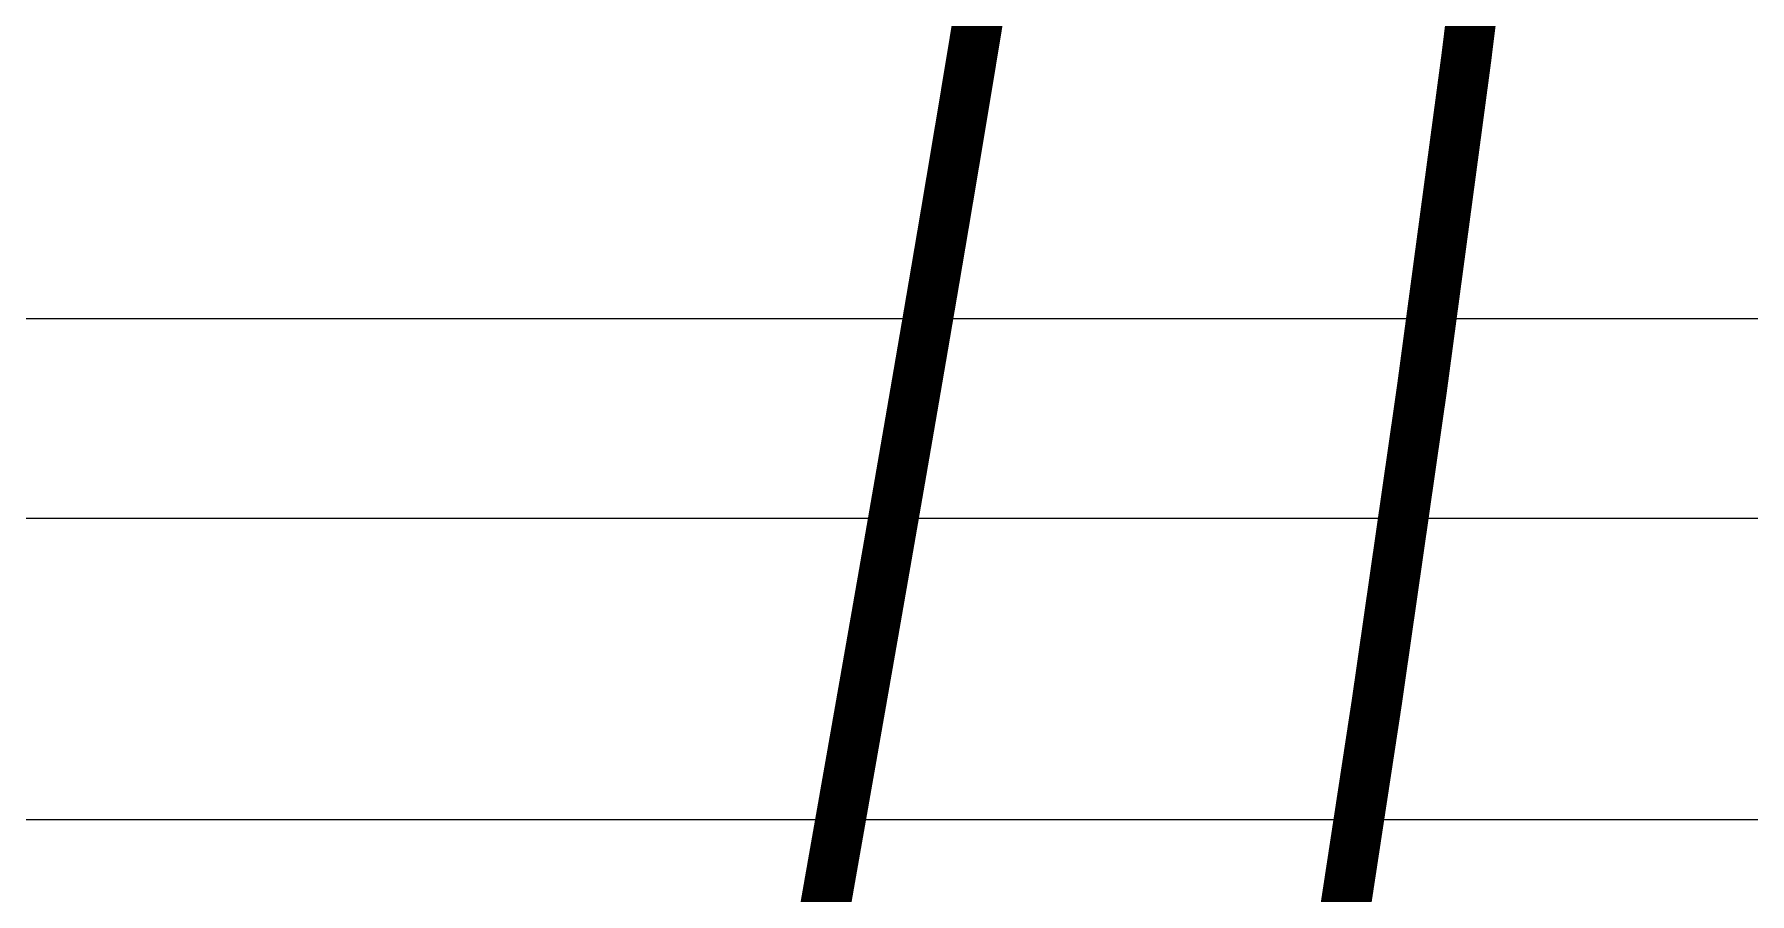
# Model space of a CAD drawing. Header units: inches. Extents: x -300 to 516, y -297 to 231.
# Drawn here: x -26.266 to -21.996, y -175.23 to -173.093 of the extents above; entities that cross this region are included whole.
import ezdxf

# ---------------------------------------------------------------- set-up
doc = ezdxf.new("R2010")
doc.units = ezdxf.units.IN
doc.header["$LTSCALE"] = 24
doc.header["$MEASUREMENT"] = 0
doc.layers.add('EXTERIOR ELEC EQUIP', color=190, linetype='Continuous')
doc.layers.add('EXTERIOR PLUMB EQUIP', color=4, linetype='Continuous')

msp = doc.modelspace()

# ---------------------------------------------------------------- linework, layer by layer
at = {"layer": 'EXTERIOR ELEC EQUIP', "const_width": 0.125}
msp.add_lwpolyline([(-22.12849, -167.2981), (-22.16409, -167.82911), (-22.23281, -168.71192), (-22.31167, -169.61206), (-22.39936, -170.51809), (-22.49454, -171.41853), (-22.5959, -172.30193), (-22.7021, -173.15682), (-22.81191, -173.97418), (-22.92437, -174.75467), (-23.03858, -175.50136), (-23.15368, -176.21735), (-23.26878, -176.90572), (-23.383, -177.56956), (-23.49546, -178.21194), (-23.60526, -179.02346), (-23.71181, -179.63201)], dxfattribs=at)
at = {"layer": 'EXTERIOR ELEC EQUIP', "color": 60, "const_width": 0.125}
msp.add_lwpolyline([(-24.30245, -175.2932), (-24.30214, -175.29144), (-24.30183, -175.28968), (-24.30152, -175.28793), (-24.30121, -175.28617), (-24.3009, -175.28442), (-24.30059, -175.28266), (-24.30028, -175.2809), (-24.29997, -175.27915), (-24.29966, -175.27739), (-24.29935, -175.27564), (-24.29904, -175.27388), (-24.29873, -175.27212), (-24.29842, -175.27037), (-24.29811, -175.26861), (-24.2978, -175.26685), (-24.29749, -175.2651), (-24.29718, -175.26334), (-24.29687, -175.26159), (-24.29656, -175.25983), (-24.29625, -175.25807), (-24.29594, -175.25632), (-24.29563, -175.25456), (-24.29532, -175.2528), (-24.29501, -175.25105), (-24.2947, -175.24929), (-24.29439, -175.24753), (-24.29408, -175.24578), (-24.29377, -175.24402), (-24.29346, -175.24226), (-24.29315, -175.24051), (-24.29284, -175.23875), (-24.29253, -175.23699), (-24.29222, -175.23524), (-24.29191, -175.23348), (-24.2916, -175.23172), (-24.29129, -175.22997), (-24.29098, -175.22821), (-24.29067, -175.22645), (-24.29036, -175.2247), (-24.29005, -175.22294), (-24.28974, -175.22118), (-24.28943, -175.21942), (-24.28912, -175.21767), (-24.28881, -175.21591), (-24.2885, -175.21415), (-24.28819, -175.2124), (-24.28788, -175.21064), (-24.28757, -175.20888), (-24.28726, -175.20712), (-24.28695, -175.20537), (-24.28664, -175.20361), (-24.28633, -175.20185), (-24.28602, -175.20009), (-24.28571, -175.19834), (-24.2854, -175.19658), (-24.28509, -175.19482), (-24.28478, -175.19306), (-24.28447, -175.19131), (-24.28416, -175.18955), (-24.28385, -175.18779), (-24.28354, -175.18603), (-24.28323, -175.18428), (-24.28292, -175.18252), (-24.28261, -175.18076), (-24.2823, -175.179), (-24.28199, -175.17725), (-24.28167, -175.17549), (-24.28136, -175.17373), (-24.28105, -175.17197), (-24.28074, -175.17021), (-24.28043, -175.16846), (-24.28012, -175.1667), (-24.27981, -175.16494), (-24.2795, -175.16318), (-24.27919, -175.16143), (-24.27888, -175.15967), (-24.27857, -175.15791), (-24.27826, -175.15615), (-24.27795, -175.15439), (-24.27764, -175.15263), (-24.27733, -175.15088), (-24.27702, -175.14912), (-24.27671, -175.14736), (-24.2764, -175.1456), (-24.27609, -175.14384), (-24.27578, -175.14209), (-24.27547, -175.14033), (-24.27516, -175.13857), (-24.27485, -175.13681), (-24.27454, -175.13505), (-24.27423, -175.13329), (-24.27392, -175.13154), (-24.27361, -175.12978), (-24.2733, -175.12802), (-24.27299, -175.12626), (-24.27268, -175.1245), (-24.27237, -175.12274), (-24.27206, -175.12098), (-24.27175, -175.11923), (-24.27144, -175.11747), (-24.27113, -175.11571), (-24.27082, -175.11395), (-24.27051, -175.11219), (-24.2702, -175.11043), (-24.26989, -175.10867), (-24.26958, -175.10691), (-24.26927, -175.10516), (-24.26896, -175.1034), (-24.26865, -175.10164), (-24.26834, -175.09988), (-24.26803, -175.09812), (-24.26772, -175.09636), (-24.26741, -175.0946), (-24.2671, -175.09284), (-24.26679, -175.09108), (-24.26648, -175.08933), (-24.26617, -175.08757), (-24.26585, -175.08581), (-24.26554, -175.08405), (-24.26523, -175.08229), (-24.26492, -175.08053), (-24.26461, -175.07877), (-24.2643, -175.07701), (-24.26399, -175.07525), (-24.26368, -175.07349), (-24.26337, -175.07173), (-24.26306, -175.06997), (-24.26275, -175.06821), (-24.26244, -175.06646), (-24.26213, -175.0647), (-24.26182, -175.06294), (-24.26151, -175.06118), (-24.2612, -175.05942), (-24.26089, -175.05766), (-24.26058, -175.0559), (-24.26027, -175.05414), (-24.25996, -175.05238), (-24.25965, -175.05062), (-24.25934, -175.04886), (-24.25903, -175.0471), (-24.25872, -175.04534), (-24.25841, -175.04358), (-24.2581, -175.04182), (-24.25779, -175.04006), (-24.25748, -175.0383), (-24.25717, -175.03654), (-24.25686, -175.03478), (-24.25655, -175.03302), (-24.25624, -175.03126), (-24.25593, -175.0295), (-24.25562, -175.02774), (-24.25531, -175.02598), (-24.255, -175.02422), (-24.25469, -175.02246), (-24.25437, -175.0207), (-24.25406, -175.01894), (-24.25375, -175.01718), (-24.25344, -175.01542), (-24.25313, -175.01366), (-24.25282, -175.0119), (-24.25251, -175.01014), (-24.2522, -175.00838), (-24.25189, -175.00662), (-24.25158, -175.00486), (-24.25127, -175.0031), (-24.25096, -175.00134), (-24.25065, -174.99958), (-24.25034, -174.99782), (-24.25003, -174.99606), (-24.24972, -174.9943), (-24.24941, -174.99254), (-24.2491, -174.99078), (-24.24879, -174.98902), (-24.24848, -174.98726), (-24.24817, -174.9855), (-24.24786, -174.98373), (-24.24755, -174.98197), (-24.24724, -174.98021), (-24.24693, -174.97845), (-24.24662, -174.97669), (-24.24631, -174.97493), (-24.246, -174.97317), (-24.24569, -174.97141), (-24.24538, -174.96965), (-24.24507, -174.96789), (-24.24476, -174.96613), (-24.24445, -174.96437), (-24.24414, -174.96261), (-24.24383, -174.96084), (-24.24352, -174.95908), (-24.2432, -174.95732), (-24.24289, -174.95556), (-24.24258, -174.9538), (-24.24227, -174.95204), (-24.24196, -174.95028), (-24.24165, -174.94852), (-24.24134, -174.94676), (-24.24103, -174.945), (-24.24072, -174.94323), (-24.24041, -174.94147), (-24.2401, -174.93971), (-24.23979, -174.93795), (-24.23948, -174.93619), (-24.23917, -174.93443), (-24.23886, -174.93267), (-24.23855, -174.93091), (-24.23824, -174.92914), (-24.23793, -174.92738), (-24.23762, -174.92562), (-24.23731, -174.92386), (-24.237, -174.9221), (-24.23669, -174.92034), (-24.23638, -174.91858), (-24.23607, -174.91681), (-24.23576, -174.91505), (-24.23545, -174.91329), (-24.23514, -174.91153), (-24.23483, -174.90977), (-24.23452, -174.90801), (-24.23421, -174.90625), (-24.2339, -174.90448), (-24.23359, -174.90272), (-24.23328, -174.90096), (-24.23297, -174.8992), (-24.23266, -174.89744), (-24.23235, -174.89568), (-24.23204, -174.89391), (-24.23173, -174.89215), (-24.23142, -174.89039), (-24.23111, -174.88863), (-24.23079, -174.88687), (-24.23048, -174.8851), (-24.23017, -174.88334), (-24.22986, -174.88158), (-24.22955, -174.87982), (-24.22924, -174.87806), (-24.22893, -174.87629), (-24.22862, -174.87453), (-24.22831, -174.87277), (-24.228, -174.87101), (-24.22769, -174.86925), (-24.22738, -174.86748), (-24.22707, -174.86572), (-24.22676, -174.86396), (-24.22645, -174.8622), (-24.22614, -174.86043), (-24.22583, -174.85867), (-24.22552, -174.85691), (-24.22521, -174.85515), (-24.2249, -174.85339), (-24.22459, -174.85162), (-24.22428, -174.84986), (-24.22397, -174.8481), (-24.22366, -174.84634), (-24.22335, -174.84457), (-24.22304, -174.84281), (-24.22273, -174.84105), (-24.22242, -174.83929), (-24.22211, -174.83752), (-24.2218, -174.83576), (-24.22149, -174.834), (-24.22118, -174.83224), (-24.22087, -174.83047), (-24.22056, -174.82871), (-24.22025, -174.82695), (-24.21994, -174.82519), (-24.21963, -174.82342), (-24.21932, -174.82166), (-24.21901, -174.8199), (-24.2187, -174.81813), (-24.21839, -174.81637), (-24.21808, -174.81461), (-24.21777, -174.81285), (-24.21746, -174.81108), (-24.21715, -174.80932), (-24.21684, -174.80756), (-24.21653, -174.80579), (-24.21622, -174.80403), (-24.21591, -174.80227), (-24.2156, -174.80051), (-24.21529, -174.79874), (-24.21498, -174.79698), (-24.21467, -174.79522), (-24.21436, -174.79345), (-24.21405, -174.79169), (-24.21374, -174.78993), (-24.21343, -174.78816), (-24.21312, -174.7864), (-24.21281, -174.78464), (-24.2125, -174.78287), (-24.21219, -174.78111), (-24.21188, -174.77935), (-24.21157, -174.77758), (-24.21126, -174.77582), (-24.21095, -174.77406), (-24.21064, -174.77229), (-24.21033, -174.77053), (-24.21002, -174.76877), (-24.20971, -174.767), (-24.2094, -174.76524), (-24.20909, -174.76348), (-24.20878, -174.76171), (-24.20847, -174.75995), (-24.20816, -174.75819), (-24.20785, -174.75642), (-24.20754, -174.75466), (-24.20723, -174.7529), (-24.20692, -174.75113), (-24.20661, -174.74937), (-24.2063, -174.74761), (-24.20599, -174.74584), (-24.20568, -174.74408), (-24.20537, -174.74232), (-24.20506, -174.74055), (-24.20475, -174.73879), (-24.20444, -174.73702), (-24.20413, -174.73526), (-24.20382, -174.7335), (-24.20351, -174.73173), (-24.2032, -174.72997), (-24.20289, -174.7282), (-24.20258, -174.72644), (-24.20227, -174.72468), (-24.20196, -174.72291), (-24.20165, -174.72115), (-24.20134, -174.71939), (-24.20103, -174.71762), (-24.20072, -174.71586), (-24.20041, -174.71409), (-24.2001, -174.71233), (-24.19979, -174.71057), (-24.19948, -174.7088), (-24.19917, -174.70704), (-24.19886, -174.70527), (-24.19855, -174.70351), (-24.19824, -174.70174), (-24.19793, -174.69998), (-24.19762, -174.69822), (-24.19731, -174.69645), (-24.197, -174.69469), (-24.19669, -174.69292), (-24.19638, -174.69116), (-24.19607, -174.68939), (-24.19576, -174.68763), (-24.19545, -174.68587), (-24.19514, -174.6841), (-24.19483, -174.68234), (-24.19452, -174.68057), (-24.19421, -174.67881), (-24.1939, -174.67704), (-24.19359, -174.67528), (-24.19328, -174.67352), (-24.19297, -174.67175), (-24.19266, -174.66999), (-24.19235, -174.66822), (-24.19204, -174.66646), (-24.19173, -174.66469), (-24.19142, -174.66293), (-24.19112, -174.66116), (-24.19081, -174.6594), (-24.1905, -174.65763), (-24.19019, -174.65587), (-24.18988, -174.6541), (-24.18957, -174.65234), (-24.18926, -174.65057), (-24.18895, -174.64881), (-24.18864, -174.64705), (-24.18833, -174.64528), (-24.18802, -174.64352), (-24.18771, -174.64175), (-24.1874, -174.63999), (-24.18709, -174.63822), (-24.18678, -174.63646), (-24.18647, -174.63469), (-24.18616, -174.63293), (-24.18585, -174.63116), (-24.18554, -174.6294), (-24.18523, -174.62763), (-24.18492, -174.62587), (-24.18461, -174.6241), (-24.1843, -174.62234), (-24.18399, -174.62057), (-24.18368, -174.61881), (-24.18337, -174.61704), (-24.18307, -174.61528), (-24.18276, -174.61351), (-24.18245, -174.61175), (-24.18214, -174.60998), (-24.18183, -174.60822), (-24.18152, -174.60645), (-24.18121, -174.60468), (-24.1809, -174.60292), (-24.18059, -174.60115), (-24.18028, -174.59939), (-24.17997, -174.59762), (-24.17966, -174.59586), (-24.17935, -174.59409), (-24.17904, -174.59233), (-24.17873, -174.59056), (-24.17842, -174.5888), (-24.17811, -174.58703), (-24.1778, -174.58527), (-24.17749, -174.5835), (-24.17719, -174.58173), (-24.17688, -174.57997), (-24.17657, -174.5782), (-24.17626, -174.57644), (-24.17595, -174.57467), (-24.17564, -174.57291), (-24.17533, -174.57114), (-24.17502, -174.56938), (-24.17471, -174.56761), (-24.1744, -174.56584), (-24.17409, -174.56408), (-24.17378, -174.56231), (-24.17347, -174.56055), (-24.17316, -174.55878), (-24.17285, -174.55702), (-24.17255, -174.55525), (-24.17224, -174.55348), (-24.17193, -174.55172), (-24.17162, -174.54995), (-24.17131, -174.54819), (-24.171, -174.54642), (-24.17069, -174.54466), (-24.17038, -174.54289), (-24.17007, -174.54112), (-24.16976, -174.53936), (-24.16945, -174.53759), (-24.16914, -174.53583), (-24.16883, -174.53406), (-24.16853, -174.53229), (-24.16822, -174.53053), (-24.16791, -174.52876), (-24.1676, -174.527), (-24.16729, -174.52523), (-24.16698, -174.52346), (-24.16667, -174.5217), (-24.16636, -174.51993), (-24.16605, -174.51817), (-24.16574, -174.5164), (-24.16543, -174.51463), (-24.16512, -174.51287), (-24.16482, -174.5111), (-24.16451, -174.50933), (-24.1642, -174.50757), (-24.16389, -174.5058), (-24.16358, -174.50404), (-24.16327, -174.50227), (-24.16296, -174.5005), (-24.16265, -174.49874), (-24.16234, -174.49697), (-24.16203, -174.4952), (-24.16173, -174.49344), (-24.16142, -174.49167), (-24.16111, -174.4899), (-24.1608, -174.48814), (-24.16049, -174.48637), (-24.16018, -174.48461), (-24.15987, -174.48284), (-24.15956, -174.48107), (-24.15925, -174.47931), (-24.15895, -174.47754), (-24.15864, -174.47577), (-24.15833, -174.47401), (-24.15802, -174.47224), (-24.15771, -174.47047), (-24.1574, -174.46871), (-24.15709, -174.46694), (-24.15678, -174.46517), (-24.15647, -174.46341), (-24.15617, -174.46164), (-24.15586, -174.45987), (-24.15555, -174.45811), (-24.15524, -174.45634), (-24.15493, -174.45457), (-24.15462, -174.45281), (-24.15431, -174.45104), (-24.154, -174.44927), (-24.1537, -174.44751), (-24.15339, -174.44574), (-24.15308, -174.44397), (-24.15277, -174.4422), (-24.15246, -174.44044), (-24.15215, -174.43867), (-24.15184, -174.4369), (-24.15153, -174.43514), (-24.15123, -174.43337), (-24.15092, -174.4316), (-24.15061, -174.42984), (-24.1503, -174.42807), (-24.14999, -174.4263), (-24.14968, -174.42454), (-24.14937, -174.42277), (-24.14907, -174.421), (-24.14876, -174.41923), (-24.14845, -174.41747), (-24.14814, -174.4157), (-24.14783, -174.41393), (-24.14752, -174.41217), (-24.14721, -174.4104), (-24.14691, -174.40863), (-24.1466, -174.40686), (-24.14629, -174.4051), (-24.14598, -174.40333), (-24.14567, -174.40156), (-24.14536, -174.3998), (-24.14505, -174.39803), (-24.14475, -174.39626), (-24.14444, -174.39449), (-24.14413, -174.39273), (-24.14382, -174.39096), (-24.14351, -174.38919), (-24.1432, -174.38742), (-24.1429, -174.38566), (-24.14259, -174.38389), (-24.14228, -174.38212), (-24.14197, -174.38035), (-24.14166, -174.37859), (-24.14135, -174.37682), (-24.14105, -174.37505), (-24.14074, -174.37328), (-24.14043, -174.37152), (-24.14012, -174.36975), (-24.13981, -174.36798), (-24.1395, -174.36621), (-24.1392, -174.36445), (-24.13889, -174.36268), (-24.13858, -174.36091), (-24.13827, -174.35914), (-24.13796, -174.35738), (-24.13765, -174.35561), (-24.13735, -174.35384), (-24.13704, -174.35207), (-24.13673, -174.35031), (-24.13642, -174.34854), (-24.13611, -174.34677), (-24.13581, -174.345), (-24.1355, -174.34323), (-24.13519, -174.34147), (-24.13488, -174.3397), (-24.13457, -174.33793), (-24.13427, -174.33616), (-24.13396, -174.3344), (-24.13365, -174.33263), (-24.13334, -174.33086), (-24.13303, -174.32909), (-24.13273, -174.32732), (-24.13242, -174.32556), (-24.13211, -174.32379), (-24.1318, -174.32202), (-24.13149, -174.32025), (-24.13119, -174.31848), (-24.13088, -174.31672), (-24.13057, -174.31495), (-24.13026, -174.31318), (-24.12995, -174.31141), (-24.12965, -174.30964), (-24.12934, -174.30788), (-24.12903, -174.30611), (-24.12872, -174.30434), (-24.12841, -174.30257), (-24.12811, -174.3008), (-24.1278, -174.29904), (-24.12749, -174.29727), (-24.12718, -174.2955), (-24.12688, -174.29373), (-24.12657, -174.29196), (-24.12626, -174.29019), (-24.12595, -174.28843), (-24.12564, -174.28666), (-24.12534, -174.28489), (-24.12503, -174.28312), (-24.12472, -174.28135), (-24.12441, -174.27959), (-24.12411, -174.27782), (-24.1238, -174.27605), (-24.12349, -174.27428), (-24.12318, -174.27251), (-24.12288, -174.27074), (-24.12257, -174.26898), (-24.12226, -174.26721), (-24.12195, -174.26544), (-24.12165, -174.26367), (-24.12134, -174.2619), (-24.12103, -174.26013), (-24.12072, -174.25836), (-24.12042, -174.2566), (-24.12011, -174.25483), (-24.1198, -174.25306), (-24.11949, -174.25129), (-24.11919, -174.24952), (-24.11888, -174.24775), (-24.11857, -174.24599), (-24.11826, -174.24422), (-24.11796, -174.24245), (-24.11765, -174.24068), (-24.11734, -174.23891), (-24.11703, -174.23714), (-24.11673, -174.23537), (-24.11642, -174.2336), (-24.11611, -174.23184), (-24.1158, -174.23007), (-24.1155, -174.2283), (-24.11519, -174.22653), (-24.11488, -174.22476), (-24.11458, -174.22299), (-24.11427, -174.22122), (-24.11396, -174.21946), (-24.11365, -174.21769), (-24.11335, -174.21592), (-24.11304, -174.21415), (-24.11273, -174.21238), (-24.11243, -174.21061), (-24.11212, -174.20884), (-24.11181, -174.20707), (-24.1115, -174.2053), (-24.1112, -174.20354), (-24.11089, -174.20177), (-24.11058, -174.2), (-24.11028, -174.19823), (-24.10997, -174.19646), (-24.10966, -174.19469), (-24.10935, -174.19292), (-24.10905, -174.19115), (-24.10874, -174.18938), (-24.10843, -174.18762), (-24.10813, -174.18585), (-24.10782, -174.18408), (-24.10751, -174.18231), (-24.10721, -174.18054), (-24.1069, -174.17877), (-24.10659, -174.177), (-24.10628, -174.17523), (-24.10598, -174.17346), (-24.10567, -174.17169), (-24.10536, -174.16993), (-24.10506, -174.16816), (-24.10475, -174.16639), (-24.10444, -174.16462), (-24.10414, -174.16285), (-24.10383, -174.16108), (-24.10352, -174.15931), (-24.10322, -174.15754), (-24.10291, -174.15577), (-24.1026, -174.154), (-24.1023, -174.15223), (-24.10199, -174.15046), (-24.10168, -174.14869), (-24.10138, -174.14693), (-24.10107, -174.14516), (-24.10076, -174.14339), (-24.10046, -174.14162), (-24.10015, -174.13985), (-24.09984, -174.13808), (-24.09954, -174.13631), (-24.09923, -174.13454), (-24.09892, -174.13277), (-24.09862, -174.131), (-24.09831, -174.12923), (-24.09801, -174.12746), (-24.0977, -174.12569), (-24.09739, -174.12392), (-24.09709, -174.12215), (-24.09678, -174.12038), (-24.09647, -174.11862), (-24.09617, -174.11685), (-24.09586, -174.11508), (-24.09555, -174.11331), (-24.09525, -174.11154), (-24.09494, -174.10977), (-24.09464, -174.108), (-24.09433, -174.10623), (-24.09402, -174.10446), (-24.09372, -174.10269), (-24.09341, -174.10092), (-24.0931, -174.09915), (-24.0928, -174.09738), (-24.09249, -174.09561), (-24.09219, -174.09384), (-24.09188, -174.09207), (-24.09157, -174.0903), (-24.09127, -174.08853), (-24.09096, -174.08676), (-24.09065, -174.08499), (-24.09035, -174.08322), (-24.09004, -174.08145), (-24.08974, -174.07968), (-24.08943, -174.07791), (-24.08912, -174.07614), (-24.08882, -174.07438), (-24.08851, -174.07261), (-24.08821, -174.07084), (-24.0879, -174.06907), (-24.0876, -174.0673), (-24.08729, -174.06553), (-24.08698, -174.06376), (-24.08668, -174.06199), (-24.08637, -174.06022), (-24.08607, -174.05845), (-24.08576, -174.05668), (-24.08545, -174.05491), (-24.08515, -174.05314), (-24.08484, -174.05137), (-24.08454, -174.0496), (-24.08423, -174.04783), (-24.08393, -174.04606), (-24.08362, -174.04429), (-24.08331, -174.04252), (-24.08301, -174.04075), (-24.0827, -174.03898), (-24.0824, -174.03721), (-24.08209, -174.03544), (-24.08179, -174.03367), (-24.08148, -174.0319), (-24.08117, -174.03013), (-24.08087, -174.02836), (-24.08056, -174.02659), (-24.08026, -174.02482), (-24.07995, -174.02305), (-24.07965, -174.02128), (-24.07934, -174.01951), (-24.07904, -174.01774), (-24.07873, -174.01597), (-24.07843, -174.0142), (-24.07812, -174.01243), (-24.07781, -174.01066), (-24.07751, -174.00889), (-24.0772, -174.00712), (-24.0769, -174.00535), (-24.07659, -174.00358), (-24.07629, -174.00181), (-24.07598, -174.00004), (-24.07568, -173.99827), (-24.07537, -173.9965), (-24.07507, -173.99473), (-24.07476, -173.99295), (-24.07446, -173.99118), (-24.07415, -173.98941), (-24.07385, -173.98764), (-24.07354, -173.98587), (-24.07324, -173.9841), (-24.07293, -173.98233), (-24.07263, -173.98056), (-24.07232, -173.97879), (-24.07202, -173.97702), (-24.07171, -173.97525), (-24.07141, -173.97348), (-24.0711, -173.97171), (-24.0708, -173.96994), (-24.07049, -173.96817), (-24.07019, -173.9664), (-24.06988, -173.96463), (-24.06958, -173.96286), (-24.06927, -173.96109), (-24.06897, -173.95932), (-24.06866, -173.95755), (-24.06836, -173.95578), (-24.06805, -173.95401), (-24.06775, -173.95224), (-24.06744, -173.95047), (-24.06714, -173.9487), (-24.06683, -173.94693), (-24.06653, -173.94515), (-24.06622, -173.94338), (-24.06592, -173.94161), (-24.06561, -173.93984), (-24.06531, -173.93807), (-24.065, -173.9363), (-24.0647, -173.93453), (-24.0644, -173.93276), (-24.06409, -173.93099), (-24.06379, -173.92922), (-24.06348, -173.92745), (-24.06318, -173.92568), (-24.06287, -173.92391), (-24.06257, -173.92214), (-24.06226, -173.92037), (-24.06196, -173.9186), (-24.06166, -173.91683), (-24.06135, -173.91506), (-24.06105, -173.91328), (-24.06074, -173.91151), (-24.06044, -173.90974), (-24.06013, -173.90797), (-24.05983, -173.9062), (-24.05953, -173.90443), (-24.05922, -173.90266), (-24.05892, -173.90089), (-24.05861, -173.89912), (-24.05831, -173.89735), (-24.058, -173.89558), (-24.0577, -173.89381), (-24.0574, -173.89204), (-24.05709, -173.89027), (-24.05679, -173.88849), (-24.05648, -173.88672), (-24.05618, -173.88495), (-24.05588, -173.88318), (-24.05557, -173.88141), (-24.05527, -173.87964), (-24.05496, -173.87787), (-24.05466, -173.8761), (-24.05436, -173.87433), (-24.05405, -173.87256), (-24.05375, -173.87079), (-24.05344, -173.86902), (-24.05314, -173.86724), (-24.05284, -173.86547), (-24.05253, -173.8637), (-24.05223, -173.86193), (-24.05192, -173.86016), (-24.05162, -173.85839), (-24.05132, -173.85662), (-24.05101, -173.85485), (-24.05071, -173.85308), (-24.05041, -173.85131), (-24.0501, -173.84954), (-24.0498, -173.84776), (-24.0495, -173.84599), (-24.04919, -173.84422), (-24.04889, -173.84245), (-24.04858, -173.84068), (-24.04828, -173.83891), (-24.04798, -173.83714), (-24.04767, -173.83537), (-24.04737, -173.8336), (-24.04707, -173.83183), (-24.04676, -173.83005), (-24.04646, -173.82828), (-24.04616, -173.82651), (-24.04585, -173.82474), (-24.04555, -173.82297), (-24.04525, -173.8212), (-24.04494, -173.81943), (-24.04464, -173.81766), (-24.04434, -173.81589), (-24.04403, -173.81411), (-24.04373, -173.81234), (-24.04343, -173.81057), (-24.04312, -173.8088), (-24.04282, -173.80703), (-24.04252, -173.80526), (-24.04221, -173.80349), (-24.04191, -173.80172), (-24.04161, -173.79995), (-24.04131, -173.79817), (-24.041, -173.7964), (-24.0407, -173.79463), (-24.0404, -173.79286), (-24.04009, -173.79109), (-24.03979, -173.78932), (-24.03949, -173.78755), (-24.03918, -173.78578), (-24.03888, -173.784), (-24.03858, -173.78223), (-24.03828, -173.78046), (-24.03797, -173.77869), (-24.03767, -173.77692), (-24.03737, -173.77515), (-24.03707, -173.77338), (-24.03676, -173.77161), (-24.03646, -173.76983), (-24.03616, -173.76806), (-24.03585, -173.76629), (-24.03555, -173.76452), (-24.03525, -173.76275), (-24.03495, -173.76098), (-24.03464, -173.75921), (-24.03434, -173.75744), (-24.03404, -173.75566), (-24.03374, -173.75389), (-24.03343, -173.75212), (-24.03313, -173.75035), (-24.03283, -173.74858), (-24.03253, -173.74681), (-24.03222, -173.74504), (-24.03192, -173.74326), (-24.03162, -173.74149), (-24.03132, -173.73972), (-24.03101, -173.73795), (-24.03071, -173.73618), (-24.03041, -173.73441), (-24.03011, -173.73264), (-24.02981, -173.73086), (-24.0295, -173.72909), (-24.0292, -173.72732), (-24.0289, -173.72555), (-24.0286, -173.72378), (-24.02829, -173.72201), (-24.02799, -173.72024), (-24.02769, -173.71846), (-24.02739, -173.71669), (-24.02709, -173.71492), (-24.02678, -173.71315), (-24.02648, -173.71138), (-24.02618, -173.70961), (-24.02588, -173.70784), (-24.02558, -173.70606), (-24.02527, -173.70429), (-24.02497, -173.70252), (-24.02467, -173.70075), (-24.02437, -173.69898), (-24.02407, -173.69721), (-24.02377, -173.69543), (-24.02346, -173.69366), (-24.02316, -173.69189), (-24.02286, -173.69012), (-24.02256, -173.68835), (-24.02226, -173.68658), (-24.02196, -173.68481), (-24.02165, -173.68303), (-24.02135, -173.68126), (-24.02105, -173.67949), (-24.02075, -173.67772), (-24.02045, -173.67595), (-24.02015, -173.67418), (-24.01984, -173.6724), (-24.01954, -173.67063), (-24.01924, -173.66886), (-24.01894, -173.66709), (-24.01864, -173.66532), (-24.01834, -173.66355), (-24.01804, -173.66177), (-24.01774, -173.66), (-24.01743, -173.65823), (-24.01713, -173.65646), (-24.01683, -173.65469), (-24.01653, -173.65292), (-24.01623, -173.65114), (-24.01593, -173.64937), (-24.01563, -173.6476), (-24.01533, -173.64583), (-24.01502, -173.64406), (-24.01472, -173.64229), (-24.01442, -173.64051), (-24.01412, -173.63874), (-24.01382, -173.63697), (-24.01352, -173.6352), (-24.01322, -173.63343), (-24.01292, -173.63166), (-24.01262, -173.62988), (-24.01232, -173.62811), (-24.01201, -173.62634), (-24.01171, -173.62457), (-24.01141, -173.6228), (-24.01111, -173.62103), (-24.01081, -173.61925), (-24.01051, -173.61748), (-24.01021, -173.61571), (-24.00991, -173.61394), (-24.00961, -173.61217), (-24.00931, -173.61039), (-24.00901, -173.60862), (-24.00871, -173.60685), (-24.00841, -173.60508), (-24.00811, -173.60331), (-24.00781, -173.60154), (-24.00751, -173.59976), (-24.0072, -173.59799), (-24.0069, -173.59622), (-24.0066, -173.59445), (-24.0063, -173.59268), (-24.006, -173.5909), (-24.0057, -173.58913), (-24.0054, -173.58736), (-24.0051, -173.58559), (-24.0048, -173.58382), (-24.0045, -173.58205), (-24.0042, -173.58027), (-24.0039, -173.5785), (-24.0036, -173.57673), (-24.0033, -173.57496), (-24.003, -173.57319), (-24.0027, -173.57141), (-24.0024, -173.56964), (-24.0021, -173.56787), (-24.0018, -173.5661), (-24.0015, -173.56433), (-24.0012, -173.56256), (-24.0009, -173.56078), (-24.0006, -173.55901), (-24.0003, -173.55724), (-24, -173.55547), (-23.9997, -173.5537), (-23.9994, -173.55192), (-23.9991, -173.55015), (-23.9988, -173.54838), (-23.9985, -173.54661), (-23.9982, -173.54484), (-23.9979, -173.54306), (-23.9976, -173.54129), (-23.9973, -173.53952), (-23.997, -173.53775), (-23.9967, -173.53598), (-23.9964, -173.5342), (-23.99611, -173.53243), (-23.99581, -173.53066), (-23.99551, -173.52889), (-23.99521, -173.52712), (-23.99491, -173.52534), (-23.99461, -173.52357), (-23.99431, -173.5218), (-23.99401, -173.52003), (-23.99371, -173.51826), (-23.99341, -173.51648), (-23.99311, -173.51471), (-23.99281, -173.51294), (-23.99251, -173.51117), (-23.99221, -173.5094), (-23.99191, -173.50763), (-23.99162, -173.50585), (-23.99132, -173.50408), (-23.99102, -173.50231), (-23.99072, -173.50054), (-23.99042, -173.49877), (-23.99012, -173.49699), (-23.98982, -173.49522), (-23.98952, -173.49345), (-23.98922, -173.49168), (-23.98892, -173.4899), (-23.98863, -173.48813), (-23.98833, -173.48636), (-23.98803, -173.48459), (-23.98773, -173.48282), (-23.98743, -173.48104), (-23.98713, -173.47927), (-23.98683, -173.4775), (-23.98653, -173.47573), (-23.98624, -173.47396), (-23.98594, -173.47218), (-23.98564, -173.47041), (-23.98534, -173.46864), (-23.98504, -173.46687), (-23.98474, -173.4651), (-23.98444, -173.46332), (-23.98415, -173.46155), (-23.98385, -173.45978), (-23.98355, -173.45801), (-23.98325, -173.45624), (-23.98295, -173.45446), (-23.98265, -173.45269), (-23.98236, -173.45092), (-23.98206, -173.44915), (-23.98176, -173.44738), (-23.98146, -173.4456), (-23.98116, -173.44383), (-23.98086, -173.44206), (-23.98057, -173.44029), (-23.98027, -173.43852), (-23.97997, -173.43674), (-23.97967, -173.43497), (-23.97937, -173.4332), (-23.97908, -173.43143), (-23.97878, -173.42966), (-23.97848, -173.42788), (-23.97818, -173.42611), (-23.97788, -173.42434), (-23.97759, -173.42257), (-23.97729, -173.42079), (-23.97699, -173.41902), (-23.97669, -173.41725), (-23.9764, -173.41548), (-23.9761, -173.41371), (-23.9758, -173.41193), (-23.9755, -173.41016), (-23.9752, -173.40839), (-23.97491, -173.40662), (-23.97461, -173.40485), (-23.97431, -173.40307), (-23.97401, -173.4013), (-23.97372, -173.39953), (-23.97342, -173.39776), (-23.97312, -173.39599), (-23.97282, -173.39421), (-23.97253, -173.39244), (-23.97223, -173.39067), (-23.97193, -173.3889), (-23.97164, -173.38712), (-23.97134, -173.38535), (-23.97104, -173.38358), (-23.97074, -173.38181), (-23.97045, -173.38004), (-23.97015, -173.37826), (-23.96985, -173.37649), (-23.96956, -173.37472), (-23.96926, -173.37295), (-23.96896, -173.37118), (-23.96866, -173.3694), (-23.96837, -173.36763), (-23.96807, -173.36586), (-23.96777, -173.36409), (-23.96748, -173.36231), (-23.96718, -173.36054), (-23.96688, -173.35877), (-23.96659, -173.357), (-23.96629, -173.35523), (-23.96599, -173.35345), (-23.9657, -173.35168), (-23.9654, -173.34991), (-23.9651, -173.34814), (-23.96481, -173.34637), (-23.96451, -173.34459), (-23.96421, -173.34282), (-23.96392, -173.34105), (-23.96362, -173.33928), (-23.96332, -173.3375), (-23.96303, -173.33573), (-23.96273, -173.33396), (-23.96243, -173.33219), (-23.96214, -173.33042), (-23.96184, -173.32864), (-23.96154, -173.32687), (-23.96125, -173.3251), (-23.96095, -173.32333), (-23.96066, -173.32156), (-23.96036, -173.31978), (-23.96006, -173.31801), (-23.95977, -173.31624), (-23.95947, -173.31447), (-23.95918, -173.31269), (-23.95888, -173.31092), (-23.95858, -173.30915), (-23.95829, -173.30738), (-23.95799, -173.30561), (-23.9577, -173.30383), (-23.9574, -173.30206), (-23.9571, -173.30029), (-23.95681, -173.29852), (-23.95651, -173.29675), (-23.95622, -173.29497), (-23.95592, -173.2932), (-23.95562, -173.29143), (-23.95533, -173.28966), (-23.95503, -173.28788), (-23.95474, -173.28611), (-23.95444, -173.28434), (-23.95415, -173.28257), (-23.95385, -173.2808), (-23.95356, -173.27902), (-23.95326, -173.27725), (-23.95296, -173.27548), (-23.95267, -173.27371), (-23.95237, -173.27194), (-23.95208, -173.27016), (-23.95178, -173.26839), (-23.95149, -173.26662), (-23.95119, -173.26485), (-23.9509, -173.26307), (-23.9506, -173.2613), (-23.95031, -173.25953), (-23.95001, -173.25776), (-23.94972, -173.25599), (-23.94942, -173.25421), (-23.94913, -173.25244), (-23.94883, -173.25067), (-23.94854, -173.2489), (-23.94824, -173.24713), (-23.94795, -173.24535), (-23.94765, -173.24358), (-23.94736, -173.24181), (-23.94706, -173.24004), (-23.94677, -173.23827), (-23.94647, -173.23649), (-23.94618, -173.23472), (-23.94588, -173.23295), (-23.94559, -173.23118), (-23.94529, -173.2294), (-23.945, -173.22763), (-23.9447, -173.22586), (-23.94441, -173.22409), (-23.94412, -173.22232), (-23.94382, -173.22054), (-23.94353, -173.21877), (-23.94323, -173.217), (-23.94294, -173.21523), (-23.94264, -173.21346), (-23.94235, -173.21168), (-23.94205, -173.20991), (-23.94176, -173.20814), (-23.94147, -173.20637), (-23.94117, -173.20459), (-23.94088, -173.20282), (-23.94058, -173.20105), (-23.94029, -173.19928), (-23.94, -173.19751), (-23.9397, -173.19573), (-23.93941, -173.19396), (-23.93911, -173.19219), (-23.93882, -173.19042), (-23.93853, -173.18865), (-23.93823, -173.18687), (-23.93794, -173.1851), (-23.93764, -173.18333), (-23.93735, -173.18156), (-23.93706, -173.17979), (-23.93676, -173.17801), (-23.93647, -173.17624), (-23.93618, -173.17447), (-23.93588, -173.1727), (-23.93559, -173.17093), (-23.93529, -173.16915), (-23.935, -173.16738), (-23.93471, -173.16561), (-23.93441, -173.16384), (-23.93412, -173.16207), (-23.93383, -173.16029), (-23.93353, -173.15852), (-23.93324, -173.15675), (-23.93295, -173.15498), (-23.93265, -173.1532), (-23.93236, -173.15143), (-23.93207, -173.14966), (-23.93177, -173.14789), (-23.93148, -173.14612), (-23.93119, -173.14434), (-23.9309, -173.14257), (-23.9306, -173.1408), (-23.93031, -173.13903), (-23.93002, -173.13726), (-23.92972, -173.13548), (-23.92943, -173.13371), (-23.92914, -173.13194), (-23.92884, -173.13017), (-23.92855, -173.1284), (-23.92826, -173.12662), (-23.92797, -173.12485), (-23.92767, -173.12308), (-23.92738, -173.12131), (-23.92709, -173.11954), (-23.9268, -173.11776), (-23.9265, -173.11599), (-23.92621, -173.11422), (-23.92592, -173.11245), (-23.92563, -173.11068), (-23.92533, -173.1089), (-23.92504, -173.10713), (-23.92475, -173.10536), (-23.92446, -173.10359), (-23.92416, -173.10182), (-23.92387, -173.10004), (-23.92358, -173.09827), (-23.92329, -173.0965), (-23.92299, -173.09473), (-23.9227, -173.09296), (-23.92241, -173.09119), (-23.92212, -173.08941), (-23.92183, -173.08764), (-23.92153, -173.08587), (-23.92124, -173.0841), (-23.92095, -173.08233), (-23.92066, -173.08055), (-23.92037, -173.07878), (-23.92007, -173.07701), (-23.91978, -173.07524), (-23.91949, -173.07347), (-23.9192, -173.07169), (-23.91891, -173.06992), (-23.91862, -173.06815), (-23.91832, -173.06638), (-23.91803, -173.06461), (-23.91774, -173.06283), (-23.91745, -173.06106), (-23.91716, -173.05929), (-23.91687, -173.05752), (-23.91658, -173.05575), (-23.91628, -173.05398), (-23.91599, -173.0522), (-23.9157, -173.05043), (-23.91541, -173.04866), (-23.91512, -173.04689), (-23.91483, -173.04512), (-23.91454, -173.04334), (-23.91424, -173.04157), (-23.91395, -173.0398), (-23.91366, -173.03803), (-23.91337, -173.03626), (-23.91308, -173.03448), (-23.91279, -173.03271), (-23.9125, -173.03094), (-23.91221, -173.02917)], dxfattribs=at)
at = {"layer": 'EXTERIOR PLUMB EQUIP'}
for p, q in [((-42.48248, -173.79989), (-18.45671, -173.79989)), ((-42.48248, -174.29598), (-19.28222, -174.29598)), ((-42.48248, -175.04598), (-19.28222, -175.04598))]:
    msp.add_line(p, q, dxfattribs=at)

doc.saveas('drawing.dxf')
